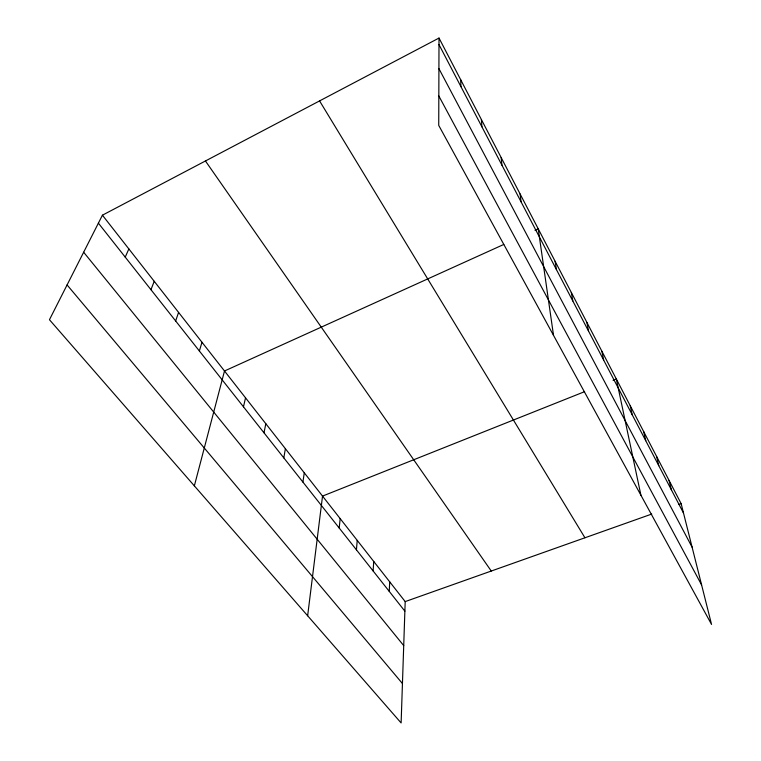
<?xml version="1.0" encoding="UTF-8"?>
<svg xmlns="http://www.w3.org/2000/svg" width="761" height="761" viewBox="0 0 761 761"><rect width="100%" height="100%" fill="white"/><g stroke="black" fill="none" stroke-linecap="round" stroke-linejoin="round"><path stroke-width="1.14" d="M439.011 38.05L438.736 125.394L711.545 624.429L681.133 503.62L439.011 38.05L102.421 215.192L49.455 319.725L401.123 722.95L405.194 601.599L102.421 215.192M389.242 591.364L389.718 581.842M373.109 570.931L373.737 561.447M356.433 549.822L357.223 540.386M339.197 528.001L340.167 518.612M307.644 615.763L322.531 496.096L584.6 391.668M302.916 482.074L304.276 472.809M283.805 457.884L285.385 448.705M264.01 432.819L265.817 423.725M243.472 406.821L245.537 397.841M194.35 485.87L224.495 370.988L503.782 244.452M199.372 350.992L201.988 342.269M175.648 320.961L178.588 312.4M150.954 289.694L154.226 281.313M125.223 257.123L128.856 248.933M535.002 230.307L538.227 228.842L553.513 335.344M613.052 380.329L616.334 379.026L640.914 495.221M405.194 601.599L651.73 514.065M678.955 504.4L681.133 503.62M67.082 284.937L402.445 683.54M83.653 252.233L403.72 645.613M98.388 223.144L404.871 611.15M205.441 160.971L491.264 571.035M319.572 100.909L584.943 537.78M438.831 95.972L701.604 584.933M438.916 68.633L692.091 547.159M438.983 44.585L683.502 513.047M669.071 480.429L671.364 489.78M656.581 456.419L658.788 465.694M643.654 431.544L645.766 440.733M630.241 405.765L632.248 414.85M601.894 351.268L603.673 360.096M586.902 322.436L588.548 331.111M571.321 292.471L572.814 300.976M555.111 261.299L556.443 269.613M520.105 193.979L521.066 201.836M501.176 157.584L501.927 165.166M481.39 119.534L481.903 126.811M460.69 79.734L460.947 86.659"/></g></svg>
